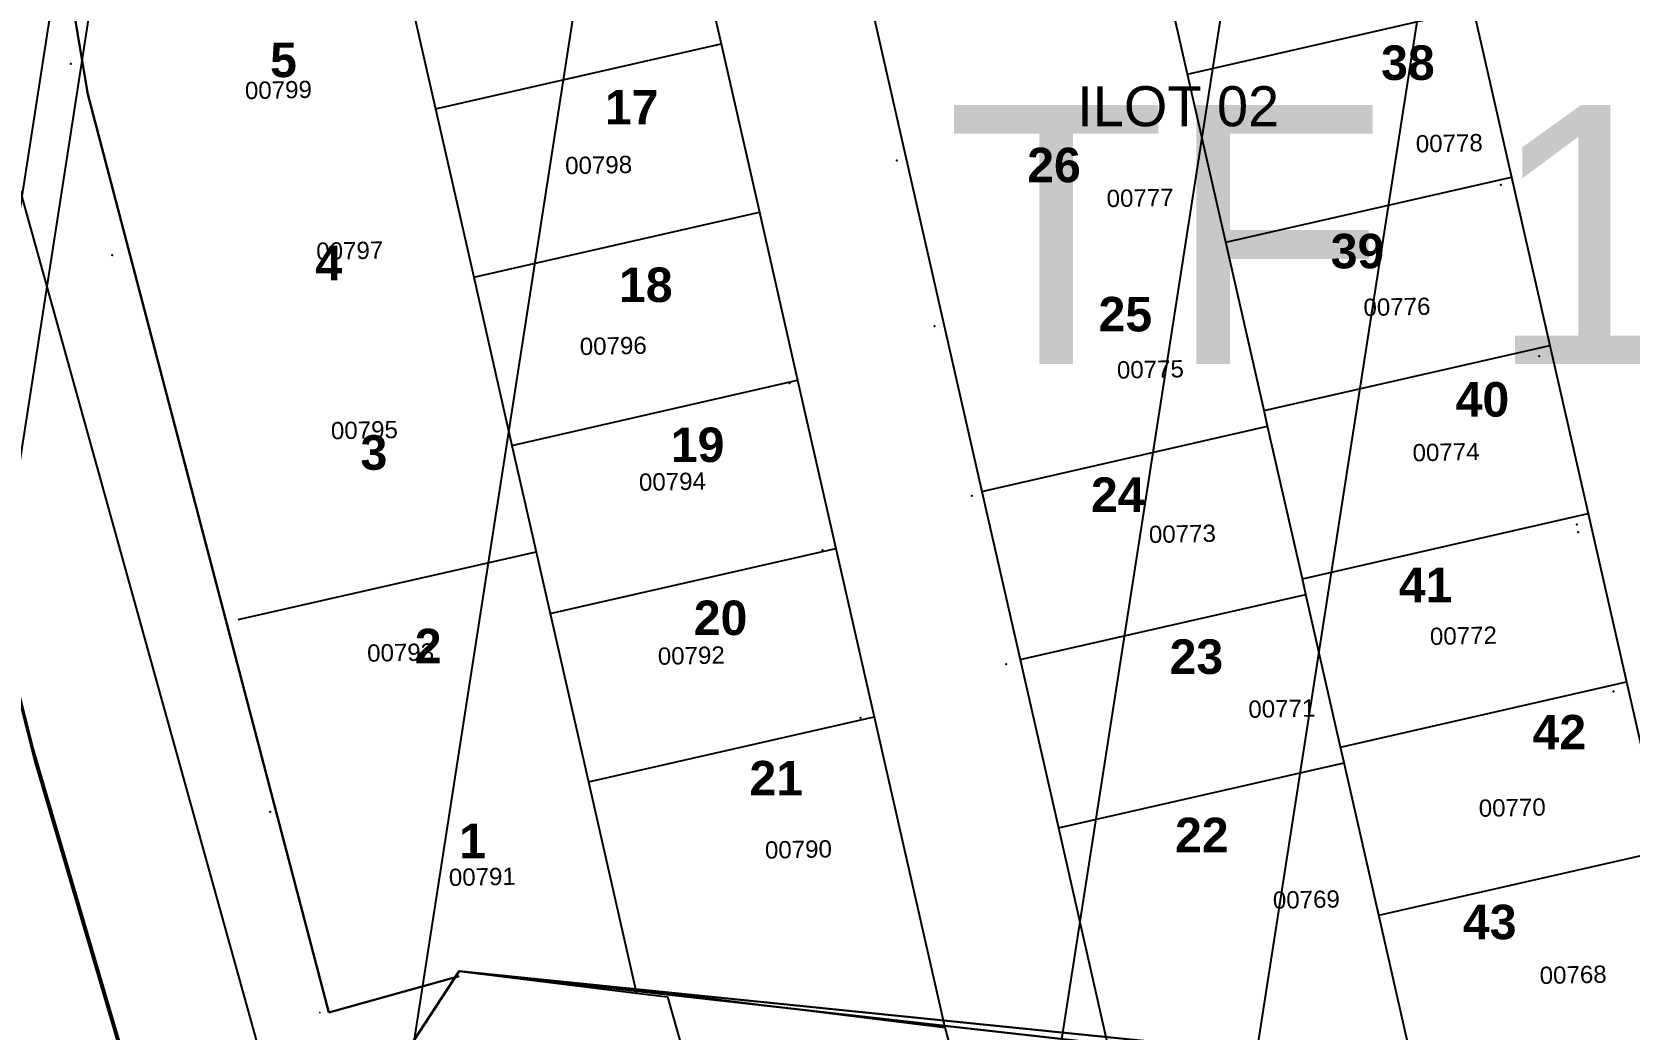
# Model space of a CAD drawing. Header units: metres. Extents: x 0 to 1324930, y 0 to 1631912.
# Drawn here: x 253627.8 to 253720.4, y 1630672.1 to 1630729.9 of the extents above; entities that cross this region are included whole.
import ezdxf
from ezdxf.enums import TextEntityAlignment as Align

# ---------------------------------------------------------------- set-up
doc = ezdxf.new("R2010")
doc.units = ezdxf.units.M
doc.header["$MEASUREMENT"] = 0
for name, color, linetype in [('A_revoir_geometrie_aberrante', 7, 'Continuous'), ('limites_parcelles', 7, 'Continuous'), ('limites_sections', 7, 'Continuous'), ('limites_tf', 7, 'Continuous'), ('numero_lot', 7, 'Continuous'), ('numero_parcelle', 7, 'Continuous'), ('toponymie', 7, 'Continuous')]:
    doc.layers.add(name, color=color, linetype=linetype)
for name, color, linetype, lineweight in [('LimiteTF', 4, 'Continuous', 13), ('Numero_TF', 7, 'Continuous', 0), ('TopoAlt', 3, 'Continuous', 0), ('TopoMat', 4, 'Continuous', 0)]:
    doc.layers.add(name, color=color, linetype=linetype, lineweight=lineweight)
doc.styles.add('Arial9', font='arial.ttf', dxfattribs={"height": 2.319387})
doc.styles.get("Standard").update_dxf_attribs({"font": 'txt.shx'})
doc.styles.add('Style-Arial', font='arial.ttf')
doc.styles.add('style1', font='')
doc.styles.get('style1').set_extended_font_data('Times New Roman', bold=True)

# ---------------------------------------------------------------- blocks, each defined once
blk = doc.blocks.new('TCPOINT_108')
at = {"color": 0}
blk.add_point((0, 0), dxfattribs=at)
at = {"layer": 'TopoAlt'}
blk.add_attdef('ALT', text='', height=0.00762, dxfattribs=at).set_placement((0.00254, -0.00254), align=Align.TOP_LEFT)
at = {"layer": 'TopoMat'}
blk.add_attdef('MAT', (0.00254, 0.00254), '', height=0.01524, dxfattribs=at)
blk = doc.blocks.new('TCPOINT_108_1')
at = {"color": 0, "lineweight": -2}
blk.add_point((0, 0), dxfattribs=at)
at = {"layer": 'TopoAlt', "lineweight": -2}
blk.add_attdef('ALT', text='', height=0.00762, dxfattribs=at).set_placement((0.00254, -0.00254), align=Align.TOP_LEFT)
at = {"layer": 'TopoMat', "lineweight": -2}
blk.add_attdef('MAT', (0.00254, 0.00254), '', height=0.01524, dxfattribs=at)
blk = doc.blocks.new('*U84')
at = {"layer": 'LimiteTF', "color": 5, "linetype": 'Continuous', "lineweight": 30}
for p, q in [((-170.544134, -86.095031), (-179.264134, -34.665031)), ((-156.564134, -139.325031), (-170.544134, -86.095031)), ((-149.024134, -136.935031), (-84.974134, -144.115031)), ((-149.024134, -137.225031), (-156.564134, -139.325031))]:
    blk.add_line(p, q, dxfattribs=at)

msp = doc.modelspace()

# ---------------------------------------------------------------- linework, layer by layer
at = {"layer": 'A_revoir_geometrie_aberrante'}
for p in [(253724.3939, 1630908.56345), (253645.88863, 1630825.83787), (253638.91281, 1630795.57216), (253668.05397, 1630787.75301), (253715.06164, 1630775.13962)]:
    msp.add_line(p, (0, 0), dxfattribs=at)
at = {"layer": 'limites_parcelles'}
for p, q in [((253601.63646, 1630812.21548), (253698.29535, 1630465.10671)), ((253665.55933, 1630738.97506), (253667.77825, 1630729.22317)), ((253694.82483, 1630727.47077), (253692.81273, 1630736.30742)), ((253648.98908, 1630735.20368), (253651.20956, 1630725.45214)), ((253676.2347, 1630732.53428), (253682.89599, 1630703.27954)), ((253694.82483, 1630727.47077), (253711.40273, 1630731.24441)), ((253711.40273, 1630731.24441), (253713.62316, 1630721.49282)), ((253651.20956, 1630725.45214), (253667.77825, 1630729.22317)), ((253667.77825, 1630729.22317), (253669.99717, 1630719.47131)), ((253697.04514, 1630717.71972), (253694.82483, 1630727.47077)), ((253651.20956, 1630725.45214), (253653.43002, 1630715.70063)), ((253697.04514, 1630717.71972), (253713.62316, 1630721.49282)), ((253713.62316, 1630721.49282), (253713.62324, 1630721.49284)), ((253713.62316, 1630721.49282), (253715.8436, 1630711.74123)), ((253653.43002, 1630715.70063), (253669.99717, 1630719.47131)), ((253669.99717, 1630719.47131), (253672.21609, 1630709.71942)), ((253699.26557, 1630707.96812), (253697.04514, 1630717.71972)), ((253653.43002, 1630715.70063), (253655.6505, 1630705.9491)), ((253699.26557, 1630707.96812), (253715.8436, 1630711.74123)), ((253715.8436, 1630711.74123), (253718.064, 1630701.98976)), ((253655.6505, 1630705.9491), (253672.21609, 1630709.71942)), ((253672.21609, 1630709.71942), (253674.435, 1630699.96759)), ((253699.47402, 1630707.05263), (253699.26557, 1630707.96812)), ((253682.89599, 1630703.27954), (253699.47402, 1630707.05263)), ((253701.48597, 1630698.21668), (253699.47402, 1630707.05263)), ((253655.6505, 1630705.9491), (253657.05396, 1630699.78556)), ((253682.89599, 1630703.27954), (253685.11641, 1630693.52802)), ((253701.48597, 1630698.21668), (253718.064, 1630701.98976)), ((253718.064, 1630701.98976), (253720.28445, 1630692.23811)), ((253639.77714, 1630695.8534), (253657.05396, 1630699.78556)), ((253657.05396, 1630699.78556), (253657.87096, 1630696.19762)), ((253657.87096, 1630696.19762), (253674.435, 1630699.96759)), ((253674.435, 1630699.96759), (253676.65392, 1630690.21567)), ((253701.69443, 1630697.30115), (253701.48597, 1630698.21668)), ((253685.11641, 1630693.52802), (253701.69443, 1630697.30115)), ((253703.70644, 1630688.46491), (253701.69443, 1630697.30115)), ((253657.87096, 1630696.19762), (253660.08655, 1630686.44495)), ((253685.11641, 1630693.52802), (253687.33685, 1630683.77638)), ((253703.70644, 1630688.46491), (253720.28445, 1630692.23811)), ((253720.28445, 1630692.23811), (253722.50488, 1630682.48654)), ((253660.08655, 1630686.44495), (253676.65392, 1630690.21567)), ((253676.65392, 1630690.21567), (253680.75098, 1630672.20961)), ((253687.33685, 1630683.77638), (253703.91486, 1630687.54957)), ((253703.91486, 1630687.54957), (253703.70644, 1630688.46491)), ((253703.91486, 1630687.54957), (253703.91491, 1630687.54958)), ((253705.92685, 1630678.71339), (253703.91486, 1630687.54957)), ((253660.08655, 1630686.44495), (253662.81841, 1630674.41976)), ((253687.33685, 1630683.77638), (253690.21349, 1630671.1429)), ((253705.92685, 1630678.71339), (253722.50488, 1630682.48654)), ((253708.20746, 1630668.69752), (253705.92685, 1630678.71339)), ((253649.84822, 1630671.29733), (253652.57738, 1630675.46605)), ((253652.57738, 1630675.46605), (253662.86861, 1630674.19878)), ((253662.81841, 1630674.41976), (253662.86861, 1630674.19878)), ((253662.81841, 1630674.41976), (253680.75098, 1630672.20961)), ((253662.86861, 1630674.19878), (253664.67695, 1630673.9761)), ((253664.67695, 1630673.9761), (253666.1724, 1630668.64465)), ((253680.75098, 1630672.20961), (253683.22562, 1630663.3873))]:
    msp.add_line(p, q, dxfattribs=at)
at = {"layer": 'limites_sections', "color": 112, "linetype": 'Continuous', "lineweight": 40, "flags": 128}
for points in [[(254450.84006, 1630759.17525), (254395.3871, 1630569.1026), (254353.2541, 1630409.5098), (254348.49226, 1630392.38815), (254237.72828, 1630442.84484), (254040.03808, 1630496.89822), (253942.17203, 1630521.14592), (253859.1482, 1630539.48477), (253853.18689, 1630453.72681), (253808.24301, 1630442.91488), (253793.1789, 1630438.29059), (253774.7544, 1630423.15502), (253711.13409, 1630399.98221), (253678.01584, 1630518.05282), (253627.84835, 1630688.3893), (253621.62441, 1630712.82884), (253610.97515, 1630786.91817), (253609.69659, 1630931.39724), (253737.56631, 1630938.28485), (253928.21617, 1630961.4925), (253976.91465, 1630881.7928), (254242.09831, 1630809.46707), (254450.84006, 1630759.17525)], [(253571.04708, 1630723.59957), (253600.1863, 1630706.54853), (253621.81723, 1630711.99444), (253628.04112, 1630687.55487), (253678.20867, 1630517.21846), (253711.26263, 1630399.4259), (253749.05441, 1630241.18811), (253786.71903, 1630083.07753), (253667.01916, 1630061.04847), (253520.67758, 1630008.00346), (253349.87463, 1629905.00727), (253370.89489, 1630071.74561), (253278.66491, 1630062.12861), (253271.08256, 1630189.80614), (253238.7921, 1630544.17911), (253486.32208, 1630710.42565), (253532.90498, 1630728.2652), (253571.04708, 1630723.59957)]]:
    msp.add_lwpolyline(points, close=True, dxfattribs=at)
at = {"layer": 'limites_tf', "color": 5, "linetype": 'Continuous', "lineweight": 30, "flags": 128}
msp.add_lwpolyline([(253594.42676, 1630586.6008), (253652.57738, 1630675.46605), (253711.46161, 1630669.49024), (253773.0514, 1630655.13312), (253863.47301, 1630631.51545), (253855.55349, 1630548.17119), (253852.24203, 1630482.49245), (253763.12496, 1630463.61636), (253714.31684, 1630461.39834), (253689.13183, 1630451.50702), (253671.66464, 1630435.30848), (253634.41399, 1630420.99965), (253629.5891, 1630422.45666), (253601.39883, 1630430.94605), (253541.38187, 1630412.04742), (253528.07813, 1630405.33426), (253527.69407, 1630401.34559), (253457.50103, 1630494.25351), (253431.58389, 1630529.16506), (253432.12865, 1630533.35316), (253488.96046, 1630553.63303), (253594.42676, 1630586.6008)], close=True, dxfattribs=at)

# ---------------------------------------------------------------- block references
at = {"layer": 'limites_tf', "color": 5, "linetype": 'Continuous', "lineweight": 30}
msp.add_blockref('*U84', (253801.60151, 1630812.40108), dxfattribs=at)
at = {"layer": 'toponymie', "lineweight": 30, "xscale": 39.374638, "yscale": 39.374638, "zscale": 39.374638}
for p in [(253667.50643, 1630729.1519), (253630.07349, 1630728.057), (253677.96965, 1630722.46213), (253713.0007, 1630721.05297), (253632.46776, 1630716.98072), (253680.1569, 1630712.85602), (253715.21396, 1630711.10982), (253671.74293, 1630709.55464), (253636.05379, 1630707.17236), (253682.32115, 1630703.01988), (253717.40721, 1630701.36369), (253717.47922, 1630700.91563), (253673.65215, 1630699.87452), (253684.31438, 1630693.26475), (253719.53346, 1630691.68857), (253675.8714, 1630690.14639), (253641.61944, 1630684.70676)]:
    msp.add_blockref('TCPOINT_108', p, dxfattribs=at)
at = {"layer": 'toponymie', "lineweight": 0, "xscale": 39.374638, "yscale": 39.374638, "zscale": 39.374638}
msp.add_blockref('TCPOINT_108_1', (253644.50677, 1630673.07041), dxfattribs=at)

# ---------------------------------------------------------------- texts
at = {"layer": 'numero_lot', "color": 5, "linetype": 'ByBlock', "style": 'Arial9'}
msp.add_text('ILOT 02', height=2.319656, dxfattribs=at).set_placement((253688.43417, 1630723.74895), align=Align.BOTTOM_LEFT)
at = {"layer": 'numero_lot', "color": 7, "linetype": 'Continuous', "lineweight": 0, "char_height": 2, "attachment_point": 7, "line_spacing_factor": 0.72, "style": 'style1'}
for s, insert in [('\\fArial|b1|i0|c00|p39;5', (253641.62257, 1630727.26275)), ('\\fArial|b1|i0|c00|p39;38', (253706.05434, 1630727.09785)), ('\\fArial|b1|i0|c00|p39;17', (253661.03915, 1630724.55447)), ('\\fArial|b1|i0|c00|p39;26', (253685.53039, 1630721.16968)), ('\\fArial|b1|i0|c00|p39;39', (253703.13253, 1630716.17819)), ('\\fArial|b1|i0|c00|p39;4', (253644.24454, 1630715.51765)), ('\\fArial|b1|i0|c00|p39;18', (253661.85706, 1630714.22814)), ('\\fArial|b1|i0|c00|p39;25', (253689.66725, 1630712.52536)), ('\\fArial|b1|i0|c00|p39;40', (253710.37674, 1630707.58589)), ('\\fArial|b1|i0|c00|p39;19', (253664.86265, 1630704.95436)), ('\\fArial|b1|i0|c00|p39;3', (253646.86652, 1630704.50527)), ('\\fArial|b1|i0|c00|p39;24', (253689.22839, 1630702.09135)), ('\\fArial|b1|i0|c00|p39;41', (253707.07909, 1630696.85717)), ('\\fArial|b1|i0|c00|p39;20', (253666.19307, 1630694.9239)), ('\\fArial|b1|i0|c00|p39;2', (253650.01291, 1630693.31812)), ('\\fArial|b1|i0|c00|p39;23', (253693.78785, 1630692.67278)), ('\\fArial|b1|i0|c00|p39;42', (253714.83527, 1630688.3231)), ('\\fArial|b1|i0|c00|p39;21', (253669.42205, 1630685.65891)), ('\\fArial|b1|i0|c00|p39;1', (253652.58645, 1630682.01725)), ('\\fArial|b1|i0|c00|p39;22', (253694.10423, 1630682.36819)), ('\\fArial|b1|i0|c00|p39;43', (253710.80102, 1630677.29429))]:
    msp.add_mtext(s, dxfattribs=dict(at, insert=insert))
at = {"layer": 'numero_parcelle', "color": 5, "lineweight": 0, "style": 'Style-Arial'}
for s, p in [('00799', (253640.15289, 1630727.01256)), ('00778', (253708.05669, 1630723.92308)), ('00798', (253658.72296, 1630722.66082)), ('00777', (253690.12668, 1630720.75415)), ('00797', (253644.28951, 1630717.69659)), ('00776', (253705.02091, 1630714.44265)), ('00796', (253659.57161, 1630712.18037)), ('00775', (253690.72137, 1630710.81593)), ('00795', (253645.139, 1630707.29606)), ('00774', (253707.8686, 1630706.01951)), ('00794', (253663.00436, 1630704.31063)), ('00773', (253692.57868, 1630701.2841)), ('00772', (253708.87535, 1630695.37753)), ('00793', (253647.24066, 1630694.40437)), ('00792', (253664.09686, 1630694.22729)), ('00771', (253698.3446, 1630691.15166)), ('00770', (253711.70687, 1630685.4158)), ('00790', (253670.31058, 1630682.99104)), ('00791', (253651.97775, 1630681.40507)), ('00769', (253699.76634, 1630680.08565)), ('00768', (253715.24035, 1630675.72648))]:
    msp.add_text(s, height=1, rotation=1.13223, dxfattribs=at).set_placement(p, align=Align.TOP_LEFT)
at = {"layer": 'numero_tf', "color": 4, "linetype": 'Continuous', "lineweight": 0, "style": 'Style-Arial'}
msp.add_text('TF 1136', height=15, dxfattribs=at).set_placement((253680.81149, 1630710.67048))

doc.saveas('drawing.dxf')
